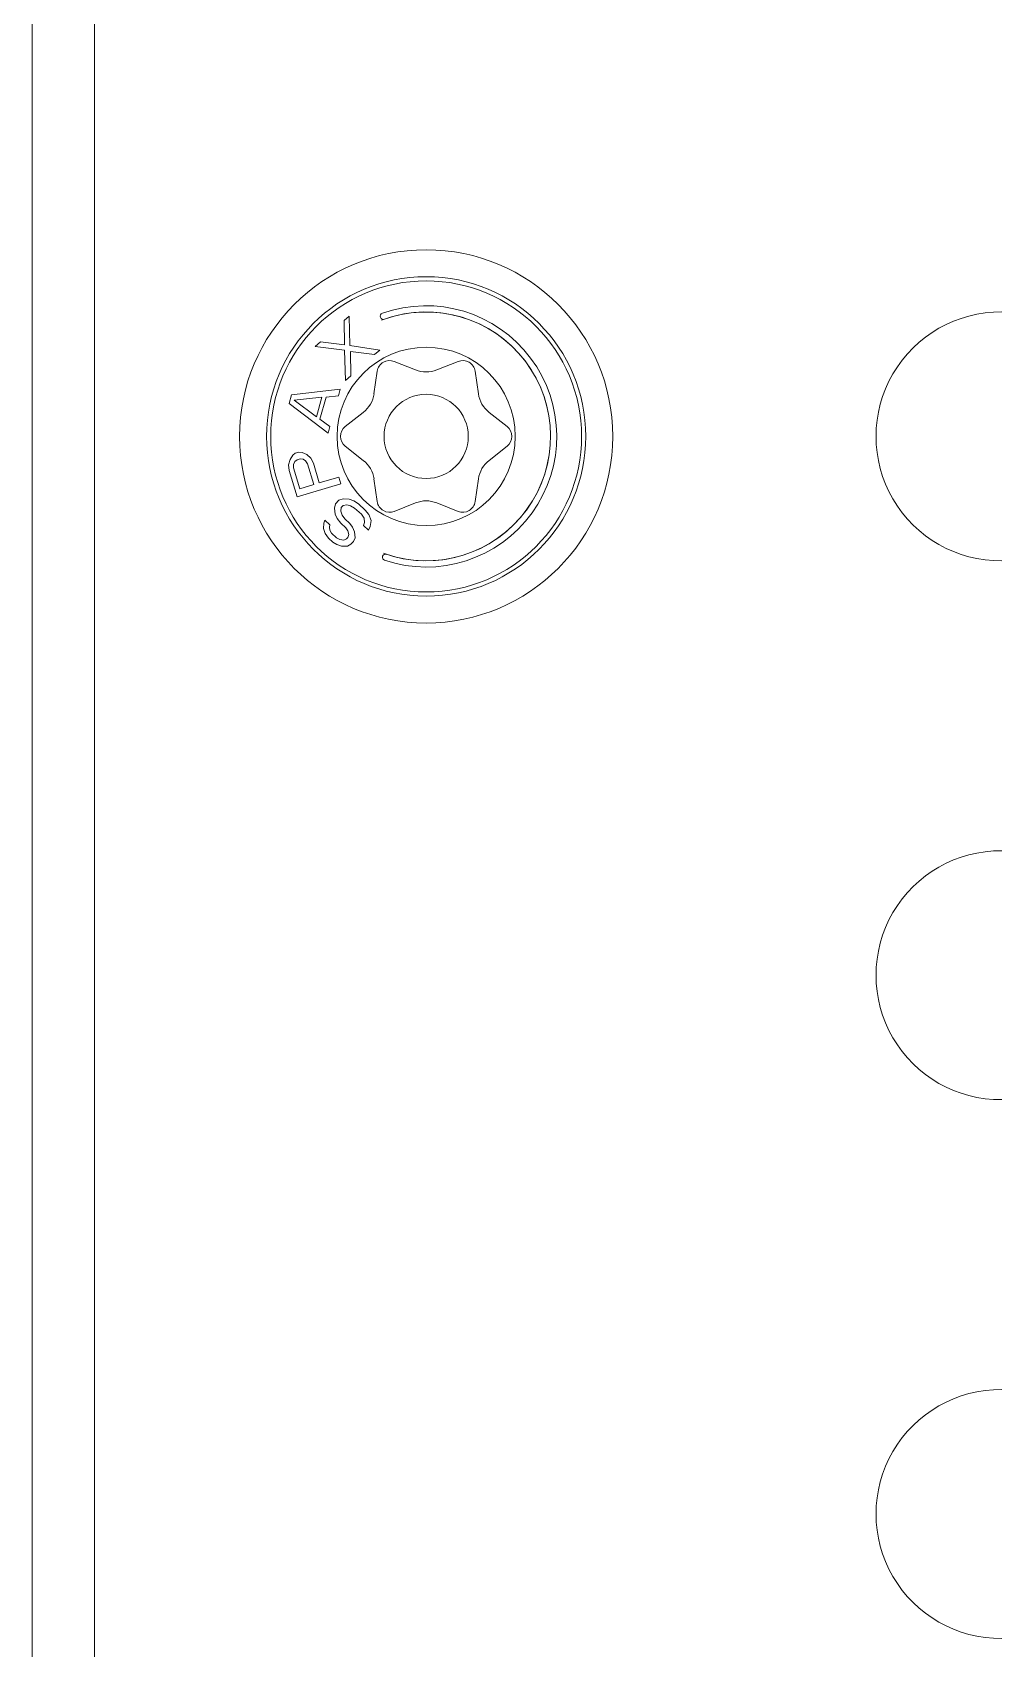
# Model space of a CAD drawing. Header units: millimetres. Extents: x 1177 to 4147, y 93 to 2194.
# Drawn here: x 2867.81 to 2891.19, y 1602.67 to 1641.64 of the extents above; entities that cross this region are included whole.
import ezdxf

# ---------------------------------------------------------------- set-up
doc = ezdxf.new("R2010")
doc.units = ezdxf.units.MM
doc.header["$LTSCALE"] = 0.1
doc.layers.get('0').update_dxf_attribs({"lineweight": 13})
doc.layers.add('标注', color=251, linetype='Continuous', lineweight=9)

msp = doc.modelspace()

# ---------------------------------------------------------------- linework, layer by layer
for p, q in [((2867.81, 1347.895), (2867.81, 1915.895)), ((2869.31, 1350.895), (2869.31, 1912.895)), ((2875.456, 1634.797), (2875.333, 1634.687)), ((2875.333, 1634.687), (2875.456, 1634.797)), ((2875.333, 1634.687), (2875.342, 1634.099)), ((2875.342, 1634.099), (2875.333, 1634.687)), ((2875.456, 1634.797), (2875.466, 1634.084)), ((2875.466, 1634.084), (2875.456, 1634.797)), ((2874.759, 1634.175), (2874.635, 1634.065)), ((2874.635, 1634.065), (2874.759, 1634.175)), ((2875.343, 1633.974), (2874.635, 1634.065)), ((2874.635, 1634.065), (2875.343, 1633.974)), ((2875.342, 1634.099), (2874.759, 1634.175)), ((2874.759, 1634.175), (2875.342, 1634.099)), ((2876.189, 1633.977), (2875.466, 1634.084)), ((2875.466, 1634.084), (2876.189, 1633.977)), ((2875.343, 1633.974), (2875.368, 1633.244)), ((2875.368, 1633.244), (2875.343, 1633.974)), ((2876.066, 1633.867), (2875.482, 1633.942)), ((2875.482, 1633.942), (2876.066, 1633.867)), ((2875.482, 1633.942), (2875.491, 1633.354)), ((2875.491, 1633.354), (2875.482, 1633.942)), ((2876.189, 1633.977), (2876.066, 1633.867)), ((2876.066, 1633.867), (2876.189, 1633.977)), ((2876.539, 1633.702), (2877.051, 1633.498)), ((2877.569, 1633.498), (2878.082, 1633.702)), ((2875.491, 1633.354), (2875.368, 1633.244)), ((2875.368, 1633.244), (2875.491, 1633.354)), ((2876.051, 1632.921), (2876.131, 1633.467)), ((2878.49, 1633.467), (2878.569, 1632.921)), ((2874.061, 1632.901), (2874.002, 1632.689)), ((2874.002, 1632.689), (2874.061, 1632.901)), ((2875.238, 1633.034), (2874.061, 1632.901)), ((2874.061, 1632.901), (2875.238, 1633.034)), ((2875.238, 1633.034), (2875.194, 1632.875)), ((2875.194, 1632.875), (2875.238, 1633.034)), ((2874.947, 1631.974), (2874.002, 1632.689)), ((2874.002, 1632.689), (2874.947, 1631.974)), ((2874.122, 1632.77), (2874.797, 1632.842)), ((2874.122, 1632.77), (2874.797, 1632.842)), ((2874.666, 1632.364), (2874.122, 1632.77)), ((2874.666, 1632.364), (2874.122, 1632.77)), ((2874.797, 1632.842), (2874.666, 1632.364)), ((2874.797, 1632.842), (2874.666, 1632.364)), ((2874.894, 1632.843), (2874.749, 1632.313)), ((2874.749, 1632.313), (2874.894, 1632.843)), ((2875.194, 1632.875), (2874.894, 1632.843)), ((2874.894, 1632.843), (2875.194, 1632.875)), ((2874.99, 1632.133), (2874.749, 1632.313)), ((2874.749, 1632.313), (2874.99, 1632.133)), ((2874.99, 1632.133), (2874.947, 1631.974)), ((2874.947, 1631.974), (2874.99, 1632.133)), ((2875.359, 1632.13), (2875.792, 1632.472)), ((2878.828, 1632.472), (2879.262, 1632.13)), ((2874.027, 1631.338), (2873.991, 1631.213)), ((2873.991, 1631.213), (2874.027, 1631.338)), ((2874.093, 1631.444), (2874.027, 1631.338)), ((2874.027, 1631.338), (2874.093, 1631.444)), ((2874.153, 1631.49), (2874.093, 1631.444)), ((2874.093, 1631.444), (2874.153, 1631.49)), ((2874.242, 1631.517), (2874.153, 1631.49)), ((2874.153, 1631.49), (2874.242, 1631.517)), ((2874.267, 1631.352), (2874.199, 1631.332)), ((2874.199, 1631.332), (2874.267, 1631.352)), ((2874.317, 1631.51), (2874.242, 1631.517)), ((2874.242, 1631.517), (2874.317, 1631.51)), ((2874.342, 1631.345), (2874.267, 1631.352)), ((2874.267, 1631.352), (2874.342, 1631.345)), ((2874.431, 1631.458), (2874.317, 1631.51)), ((2874.317, 1631.51), (2874.431, 1631.458)), ((2874.402, 1631.306), (2874.342, 1631.345)), ((2874.342, 1631.345), (2874.402, 1631.306)), ((2874.529, 1631.372), (2874.431, 1631.458)), ((2874.431, 1631.458), (2874.529, 1631.372)), ((2874.591, 1631.247), (2874.529, 1631.372)), ((2874.529, 1631.372), (2874.591, 1631.247)), ((2875.792, 1631.318), (2875.359, 1631.659)), ((2879.262, 1631.659), (2878.828, 1631.318)), ((2873.991, 1631.213), (2874.007, 1631.074)), ((2874.007, 1631.074), (2873.991, 1631.213)), ((2874.195, 1630.441), (2874.007, 1631.074)), ((2874.007, 1631.074), (2874.195, 1630.441)), ((2874.14, 1631.286), (2874.111, 1631.22)), ((2874.111, 1631.22), (2874.14, 1631.286)), ((2874.111, 1631.22), (2874.112, 1631.134)), ((2874.112, 1631.134), (2874.111, 1631.22)), ((2874.26, 1630.633), (2874.112, 1631.134)), ((2874.112, 1631.134), (2874.26, 1630.633)), ((2874.199, 1631.332), (2874.14, 1631.286)), ((2874.14, 1631.286), (2874.199, 1631.332)), ((2874.448, 1631.234), (2874.402, 1631.306)), ((2874.402, 1631.306), (2874.448, 1631.234)), ((2874.597, 1630.733), (2874.448, 1631.234)), ((2874.448, 1631.234), (2874.597, 1630.733)), ((2874.731, 1630.772), (2874.591, 1631.247)), ((2874.591, 1631.247), (2874.731, 1630.772)), ((2875.249, 1630.754), (2874.195, 1630.441)), ((2874.195, 1630.441), (2875.249, 1630.754)), ((2874.597, 1630.733), (2874.26, 1630.633)), ((2874.26, 1630.633), (2874.597, 1630.733)), ((2875.202, 1630.912), (2874.731, 1630.772)), ((2874.731, 1630.772), (2875.202, 1630.912)), ((2875.249, 1630.754), (2875.202, 1630.912)), ((2875.202, 1630.912), (2875.249, 1630.754)), ((2876.131, 1630.323), (2876.051, 1630.869)), ((2878.569, 1630.869), (2878.49, 1630.323)), ((2875.123, 1630.273), (2875.1, 1630.167)), ((2875.123, 1630.273), (2875.1, 1630.167)), ((2875.1, 1630.167), (2875.118, 1630.024)), ((2875.1, 1630.167), (2875.118, 1630.024)), ((2875.203, 1630.359), (2875.123, 1630.273)), ((2875.203, 1630.359), (2875.123, 1630.273)), ((2875.307, 1630.391), (2875.203, 1630.359)), ((2875.307, 1630.391), (2875.203, 1630.359)), ((2875.253, 1630.09), (2875.26, 1630.179)), ((2875.253, 1630.09), (2875.26, 1630.179)), ((2875.26, 1630.179), (2875.308, 1630.23)), ((2875.26, 1630.179), (2875.308, 1630.23)), ((2875.451, 1630.385), (2875.307, 1630.391)), ((2875.451, 1630.385), (2875.307, 1630.391)), ((2875.308, 1630.23), (2875.396, 1630.245)), ((2875.308, 1630.23), (2875.396, 1630.245)), ((2875.396, 1630.245), (2875.488, 1630.223)), ((2875.396, 1630.245), (2875.488, 1630.223)), ((2875.563, 1630.345), (2875.451, 1630.385)), ((2875.563, 1630.345), (2875.451, 1630.385)), ((2875.488, 1630.223), (2875.585, 1630.166)), ((2875.488, 1630.223), (2875.585, 1630.166)), ((2875.68, 1630.269), (2875.563, 1630.345)), ((2875.68, 1630.269), (2875.563, 1630.345)), ((2875.585, 1630.166), (2875.747, 1630.017)), ((2875.585, 1630.166), (2875.747, 1630.017)), ((2875.842, 1630.12), (2875.68, 1630.269)), ((2875.842, 1630.12), (2875.68, 1630.269)), ((2877.051, 1630.291), (2876.539, 1630.087)), ((2878.082, 1630.087), (2877.569, 1630.291)), ((2874.839, 1629.803), (2874.837, 1629.678)), ((2874.839, 1629.803), (2874.837, 1629.678)), ((2874.867, 1629.873), (2874.839, 1629.803)), ((2874.867, 1629.873), (2874.839, 1629.803)), ((2874.988, 1629.761), (2874.867, 1629.873)), ((2874.988, 1629.761), (2874.867, 1629.873)), ((2875.118, 1630.024), (2875.167, 1629.915)), ((2875.118, 1630.024), (2875.167, 1629.915)), ((2875.167, 1629.915), (2875.252, 1629.804)), ((2875.167, 1629.915), (2875.252, 1629.804)), ((2875.252, 1629.804), (2875.373, 1629.693)), ((2875.252, 1629.804), (2875.373, 1629.693)), ((2875.282, 1629.999), (2875.253, 1630.09)), ((2875.282, 1629.999), (2875.253, 1630.09)), ((2875.347, 1629.908), (2875.282, 1629.999)), ((2875.347, 1629.908), (2875.282, 1629.999)), ((2875.469, 1629.796), (2875.347, 1629.908)), ((2875.469, 1629.796), (2875.347, 1629.908)), ((2875.534, 1629.704), (2875.469, 1629.796)), ((2875.534, 1629.704), (2875.469, 1629.796)), ((2875.747, 1630.017), (2875.812, 1629.925)), ((2875.747, 1630.017), (2875.812, 1629.925)), ((2875.825, 1629.817), (2875.798, 1629.747)), ((2875.825, 1629.817), (2875.798, 1629.747)), ((2875.812, 1629.925), (2875.825, 1629.817)), ((2875.812, 1629.925), (2875.825, 1629.817)), ((2875.927, 1630.009), (2875.842, 1630.12)), ((2875.927, 1630.009), (2875.842, 1630.12)), ((2875.981, 1629.865), (2875.927, 1630.009)), ((2875.981, 1629.865), (2875.927, 1630.009)), ((2875.962, 1629.723), (2875.981, 1629.865)), ((2875.962, 1629.723), (2875.981, 1629.865)), ((2874.837, 1629.678), (2874.87, 1629.552)), ((2874.837, 1629.678), (2874.87, 1629.552)), ((2874.87, 1629.552), (2874.955, 1629.442)), ((2874.87, 1629.552), (2874.955, 1629.442)), ((2874.955, 1629.442), (2875.056, 1629.348)), ((2874.955, 1629.442), (2875.056, 1629.348)), ((2874.976, 1629.708), (2874.988, 1629.761)), ((2874.976, 1629.708), (2874.988, 1629.761)), ((2874.985, 1629.637), (2874.976, 1629.708)), ((2874.985, 1629.637), (2874.976, 1629.708)), ((2875.03, 1629.564), (2874.985, 1629.637)), ((2875.03, 1629.564), (2874.985, 1629.637)), ((2875.151, 1629.452), (2875.03, 1629.564)), ((2875.151, 1629.452), (2875.03, 1629.564)), ((2875.228, 1629.413), (2875.151, 1629.452)), ((2875.228, 1629.413), (2875.151, 1629.452)), ((2875.32, 1629.391), (2875.228, 1629.413)), ((2875.32, 1629.391), (2875.228, 1629.413)), ((2875.388, 1629.424), (2875.32, 1629.391)), ((2875.388, 1629.424), (2875.32, 1629.391)), ((2875.373, 1629.693), (2875.418, 1629.619)), ((2875.373, 1629.693), (2875.418, 1629.619)), ((2875.42, 1629.459), (2875.388, 1629.424)), ((2875.42, 1629.459), (2875.388, 1629.424)), ((2875.418, 1629.619), (2875.447, 1629.529)), ((2875.418, 1629.619), (2875.447, 1629.529)), ((2875.447, 1629.529), (2875.42, 1629.459)), ((2875.447, 1629.529), (2875.42, 1629.459)), ((2875.583, 1629.595), (2875.534, 1629.704)), ((2875.583, 1629.595), (2875.534, 1629.704)), ((2875.557, 1629.364), (2875.6, 1629.452)), ((2875.557, 1629.364), (2875.6, 1629.452)), ((2875.6, 1629.452), (2875.583, 1629.595)), ((2875.6, 1629.452), (2875.583, 1629.595)), ((2875.798, 1629.747), (2875.919, 1629.635)), ((2875.798, 1629.747), (2875.919, 1629.635)), ((2875.919, 1629.635), (2875.962, 1629.723)), ((2875.919, 1629.635), (2875.962, 1629.723)), ((2875.056, 1629.348), (2875.153, 1629.291)), ((2875.056, 1629.348), (2875.153, 1629.291)), ((2875.153, 1629.291), (2875.265, 1629.251)), ((2875.153, 1629.291), (2875.265, 1629.251)), ((2875.265, 1629.251), (2875.41, 1629.245)), ((2875.265, 1629.251), (2875.41, 1629.245)), ((2875.41, 1629.245), (2875.493, 1629.295)), ((2875.41, 1629.245), (2875.493, 1629.295)), ((2875.493, 1629.295), (2875.557, 1629.364)), ((2875.493, 1629.295), (2875.557, 1629.364))]:
    msp.add_line(p, q)
for radius in [4.5, 3.85, 3.75, 2.15, 1.016]:
    msp.add_circle((2877.31, 1631.895), radius)
for centre, radius, start, end in [((2876.279, 1634.792), 0.075, 109.6024, 289.6024), ((2877.31, 1631.895), 3, 250, 111), ((2877.31, 1631.895), 3.15, 251.3976, 109.6024), ((2877.31, 1631.895), 3, 251.3976, 109.6024), ((2876.427, 1633.424), 0.3, 68.262, 171.738), ((2878.193, 1633.424), 0.3, 8.262, 111.738), ((2877.31, 1634.148), 0.7, 248.262, 291.738), ((2875.359, 1633.022), 0.7, 308.262, 351.738), ((2879.262, 1633.022), 0.7, 188.262, 231.738), ((2875.545, 1631.895), 0.3, 128.262, 231.738), ((2879.076, 1631.895), 0.3, 308.262, 51.738), ((2875.359, 1630.768), 0.7, 8.262, 51.738), ((2879.262, 1630.768), 0.7, 128.262, 171.738), ((2876.427, 1630.366), 0.3, 188.262, 291.738), ((2877.31, 1629.641), 0.7, 68.262, 111.738), ((2878.193, 1630.366), 0.3, 248.262, 351.738), ((2876.329, 1628.98), 0.075, 71.3976, 251.3976)]:
    msp.add_arc(centre, radius, start, end)
at = {"layer": '标注'}
for centre in [(2891.161, 1631.895), (2891.161, 1618.904), (2891.161, 1618.904), (2891.161, 1605.914)]:
    msp.add_arc(centre, 3, 89.4166, 270.5834, dxfattribs=at)

doc.saveas('drawing.dxf')
